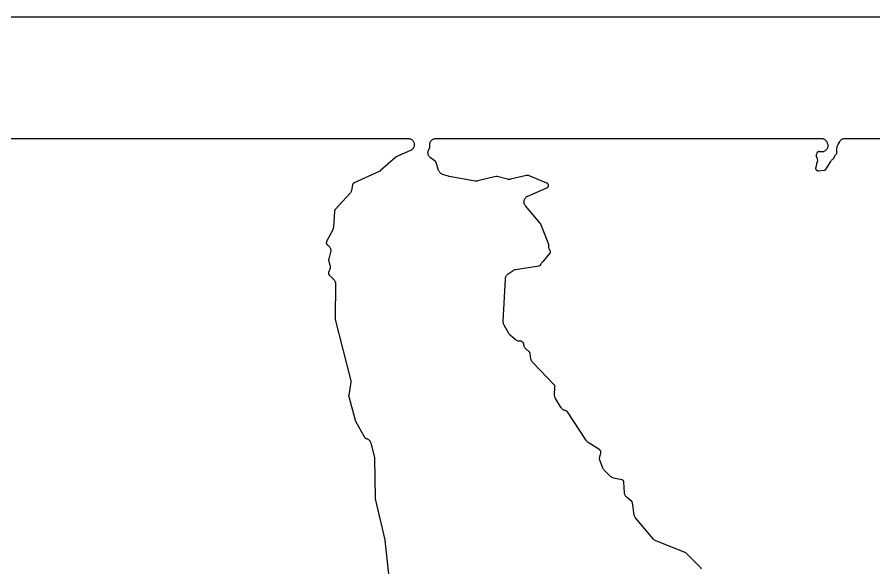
# Model space of a CAD drawing. Header units: metres. Extents: x 0 to 400, y 0 to 202.
# Drawn here: x 88 to 176.2, y 145.6 to 202.5 of the extents above; entities that cross this region are included whole.
import ezdxf

# ---------------------------------------------------------------- set-up
doc = ezdxf.new("R2010")
doc.units = ezdxf.units.M

msp = doc.modelspace()

# ---------------------------------------------------------------- linework, layer by layer
for points in [[(399.985, 202.4526), (0.015, 202.4526), (-0.026, 202.4506), (-0.047, 202.4476), (-0.069, 202.4416), (-0.097, 202.4316), (-0.119, 202.4216), (-0.14, 202.4086), (-0.158, 202.3956), (-0.177, 202.3776), (-0.195, 202.3586), (-0.208, 202.3406), (-0.221, 202.3196), (-0.231, 202.2976), (-0.241, 202.2696), (-0.247, 202.2476), (-0.25, 202.2266), (-0.252, 202.1856), (-0.252, 0.0146)], [(12.9, 189.9486), (128.263, 189.9486), (128.326, 189.9456), (128.388, 189.9366), (128.45, 189.9216), (128.509, 189.8996), (128.566, 189.8736), (128.62, 189.8406), (128.671, 189.8036), (128.718, 189.7616), (128.761, 189.7156), (128.799, 189.6646), (128.832, 189.6106), (128.859, 189.5546), (128.881, 189.4946), (128.897, 189.4336), (128.907, 189.3716), (128.911, 189.3086), (128.909, 189.2456), (128.9, 189.1836), (128.886, 189.1216), (128.865, 189.0616), (128.839, 189.0046), (128.808, 188.9496), (128.771, 188.8986), (128.73, 188.8506), (128.684, 188.8076), (128.634, 188.7696), (128.58, 188.7356), (128.524, 188.7076), (127.096, 188.0796), (127.059, 188.0606), (127.033, 188.0436), (126.999, 188.0166), (125.437, 186.6366), (125.387, 186.5966), (125.333, 186.5616), (125.275, 186.5326), (122.704, 185.3676), (122.671, 185.3496), (122.648, 185.3356), (122.628, 185.3196), (122.611, 185.3046), (122.596, 185.2876), (122.582, 185.2676), (122.57, 185.2476), (122.561, 185.2276), (122.553, 185.2056), (122.543, 185.1656), (122.422, 184.5726), (122.408, 184.5156), (122.388, 184.4596), (122.364, 184.4066), (122.335, 184.3556), (122.301, 184.3076), (122.263, 184.2626), (120.774, 182.6476), (120.749, 182.6166), (120.735, 182.5976), (120.724, 182.5756), (120.714, 182.5536), (120.707, 182.5316), (120.702, 182.5086), (120.697, 182.4696), (120.57, 180.7806), (120.562, 180.7166), (120.548, 180.6546), (120.527, 180.5926), (120.501, 180.5346), (119.877, 179.3166), (119.86, 179.2786), (119.852, 179.2536), (119.847, 179.2336), (119.844, 179.2086), (119.843, 179.1836), (119.844, 179.1586), (119.848, 179.1336), (119.855, 179.1106), (119.864, 179.0866), (119.874, 179.0666), (119.888, 179.0436), (119.901, 179.0256), (119.917, 179.0096), (119.938, 178.9906), (119.962, 178.9746), (119.99, 178.9566), (120.045, 178.9206), (120.096, 178.8796), (120.142, 178.8326), (120.183, 178.7826), (120.219, 178.7276), (120.249, 178.6696), (120.273, 178.6086), (120.291, 178.5456), (120.303, 178.4816), (120.308, 178.4156), (120.306, 178.3506), (120.298, 178.2856), (120.283, 178.2216), (120.087, 177.5326), (120.077, 177.4956), (120.075, 177.4726), (120.074, 177.4466), (120.075, 177.4226), (120.08, 177.3966), (120.085, 177.3756), (120.088, 177.3676), (120.104, 177.3186), (120.118, 177.2606), (120.126, 177.2016), (120.128, 177.1706), (120.131, 177.1386), (120.137, 177.1126), (120.145, 177.0886), (120.16, 177.0516), (120.187, 176.9996), (120.212, 176.9416), (120.232, 176.8806), (120.246, 176.8186), (120.253, 176.7556), (120.255, 176.6926), (120.25, 176.6286), (120.239, 176.5666), (120.222, 176.5056), (120.199, 176.4456), (120.17, 176.3896), (120.155, 176.3636), (120.144, 176.3376), (120.131, 176.2996), (120.084, 176.1356), (120.075, 176.0956), (120.071, 176.0696), (120.071, 176.0456), (120.072, 176.0226), (120.075, 176.0016), (120.083, 175.9726), (120.091, 175.9516), (120.1, 175.9316), (120.115, 175.9076), (120.126, 175.8916), (120.153, 175.8636), (120.476, 175.5386), (120.506, 175.5116), (120.523, 175.4986), (120.571, 175.4596), (120.614, 175.4166), (120.654, 175.3696), (120.689, 175.3196), (120.718, 175.2656), (120.743, 175.2096), (120.762, 175.1516), (120.776, 175.0916), (120.784, 175.0306), (120.786, 174.9696), (120.742, 171.3856), (120.744, 171.3466), (120.746, 171.3256), (120.754, 171.2916), (122.352, 165.0956), (122.366, 165.0296), (122.372, 164.9626), (122.372, 164.8956), (122.364, 164.8286), (122.148, 163.5106), (122.143, 163.4686), (122.143, 163.4446), (122.146, 163.4146), (122.155, 163.3706), (122.808, 160.9196), (122.818, 160.8876), (122.827, 160.8666), (122.844, 160.8346), (123.792, 159.1696), (123.813, 159.1366), (123.827, 159.1186), (123.847, 159.0986), (123.866, 159.0816), (123.884, 159.0686), (123.902, 159.0586), (123.927, 159.0476), (123.978, 159.0306), (123.985, 159.0286), (124.001, 159.0246), (124.061, 159.0006), (124.118, 158.9706), (124.173, 158.9356), (124.223, 158.8956), (124.269, 158.8496), (124.311, 158.8006), (124.347, 158.7466), (124.378, 158.6896), (124.403, 158.6306), (124.422, 158.5686), (124.797, 157.0746), (124.811, 157.0006), (124.816, 156.9256), (124.874, 152.9216), (124.877, 152.8756), (124.885, 152.8296), (125.868, 148.6076), (125.881, 148.5286), (126.242, 145.0826)], [(158.481, 145.5956), (158.474, 145.6196), (158.465, 145.6436), (158.454, 145.6686), (158.443, 145.6856), (158.43, 145.7036), (158.402, 145.7346), (156.919, 147.2266), (156.89, 147.2526), (156.87, 147.2676), (156.845, 147.2816), (156.807, 147.2996), (153.781, 148.4986), (153.723, 148.5246), (153.667, 148.5566), (153.615, 148.5946), (153.567, 148.6376), (153.523, 148.6846), (151.703, 150.8586), (151.667, 150.9056), (151.636, 150.9566), (151.609, 151.0096), (151.587, 151.0646), (151.57, 151.1216), (151.559, 151.1796), (151.379, 152.3926), (151.371, 152.4326), (151.365, 152.4536), (151.357, 152.4736), (151.347, 152.4946), (151.334, 152.5146), (151.318, 152.5346), (151.304, 152.5496), (151.276, 152.5756), (150.798, 152.9616), (150.748, 153.0066), (150.703, 153.0566), (150.663, 153.1116), (150.63, 153.1696), (150.602, 153.2306), (150.581, 153.2946), (150.567, 153.3606), (150.559, 153.4276), (150.495, 154.5236), (150.491, 154.5636), (150.486, 154.5856), (150.478, 154.6116), (150.468, 154.6356), (150.456, 154.6566), (150.442, 154.6766), (150.426, 154.6956), (150.408, 154.7136), (150.388, 154.7286), (150.369, 154.7416), (150.347, 154.7526), (150.322, 154.7616), (150.282, 154.7726), (149.44, 154.9616), (149.384, 154.9766), (149.328, 154.9976), (149.275, 155.0226), (149.225, 155.0526), (149.177, 155.0876), (149.133, 155.1266), (148.479, 155.7556), (148.431, 155.8066), (148.389, 155.8626), (148.354, 155.9226), (148.325, 155.9866), (148.039, 156.7176), (148.018, 156.7796), (148.003, 156.8436), (147.996, 156.9086), (147.994, 156.9736), (148, 157.0386), (148.012, 157.1036), (148.119, 157.5566), (148.127, 157.5966), (148.129, 157.6196), (148.129, 157.6436), (148.127, 157.6666), (148.123, 157.6886), (148.116, 157.7106), (148.108, 157.7306), (148.095, 157.7556), (148.083, 157.7756), (148.07, 157.7916), (148.053, 157.8096), (148.034, 157.8266), (148.002, 157.8496), (146.816, 158.6216), (146.762, 158.6606), (146.713, 158.7056), (146.668, 158.7556), (146.628, 158.8096), (144.682, 161.7756), (144.661, 161.8046), (144.645, 161.8226), (144.627, 161.8396), (144.61, 161.8526), (144.588, 161.8666), (144.567, 161.8776), (144.547, 161.8856), (144.524, 161.8926), (144.478, 161.9016), (144.413, 161.9176), (144.35, 161.9396), (144.289, 161.9686), (144.232, 162.0036), (144.179, 162.0446), (144.131, 162.0906), (144.087, 162.1416), (144.049, 162.1966), (143.459, 163.1496), (143.428, 163.2056), (143.403, 163.2646), (143.383, 163.3266), (143.37, 163.3896), (143.363, 163.4536), (143.363, 163.5176), (143.398, 164.3616), (143.397, 164.4066), (143.395, 164.4316), (143.39, 164.4526), (143.382, 164.4786), (143.373, 164.5006), (143.36, 164.5226), (143.345, 164.5436), (143.318, 164.5746), (141.097, 166.8956), (141.053, 166.9456), (141.015, 167.0006), (140.983, 167.0586), (140.957, 167.1196), (140.937, 167.1826), (140.924, 167.2476), (140.844, 167.7856), (140.835, 167.8256), (140.828, 167.8516), (140.817, 167.8766), (140.807, 167.8956), (140.792, 167.9166), (140.774, 167.9376), (140.746, 167.9646), (140.404, 168.2626), (140.359, 168.3056), (140.319, 168.3516), (140.283, 168.4016), (140.253, 168.4556), (140.227, 168.5116), (140.207, 168.5696), (140.193, 168.6296), (140.184, 168.6906), (140.181, 168.7516), (140.181, 168.7636), (140.179, 168.7866), (140.174, 168.8126), (140.167, 168.8366), (140.158, 168.8566), (140.145, 168.8816), (140.132, 168.9006), (140.114, 168.9226), (140.097, 168.9396), (140.066, 168.9646), (139.996, 169.0156), (139.96, 169.0396), (139.937, 169.0516), (139.917, 169.0596), (139.89, 169.0676), (139.868, 169.0716), (139.845, 169.0736), (139.818, 169.0726), (139.796, 169.0706), (139.729, 169.0666), (139.662, 169.0696), (139.595, 169.0796), (139.531, 169.0966), (139.468, 169.1196), (139.408, 169.1486), (139.351, 169.1846), (139.298, 169.2266), (138.783, 169.6756), (138.743, 169.7136), (138.706, 169.7556), (138.672, 169.8006), (138.643, 169.8476), (138.154, 170.7246), (138.127, 170.7786), (138.105, 170.8346), (138.089, 170.8926), (138.078, 170.9526), (138.073, 171.0126), (138.073, 171.0726), (138.29, 175.4986), (138.297, 175.5646), (138.31, 175.6306), (138.33, 175.6946), (138.357, 175.7566), (138.39, 175.8146), (138.429, 175.8696), (138.474, 175.9196), (138.523, 175.9656), (138.577, 176.0056), (139.084, 176.3446), (139.143, 176.3796), (139.207, 176.4086), (139.272, 176.4306), (139.34, 176.4456), (141.744, 176.8356), (141.788, 176.8446), (141.809, 176.8516), (141.832, 176.8616), (141.854, 176.8746), (141.875, 176.8886), (141.895, 176.9056), (141.91, 176.9226), (141.926, 176.9436), (141.941, 176.9676), (141.95, 176.9846), (141.974, 177.0446), (142.005, 177.1026), (142.041, 177.1566), (142.083, 177.2076), (142.13, 177.2536), (142.18, 177.2946), (142.205, 177.3116), (142.221, 177.3266), (142.248, 177.3556), (142.869, 178.0916), (142.893, 178.1236), (142.908, 178.1476), (142.92, 178.1716), (142.927, 178.1916), (142.933, 178.2136), (142.937, 178.2406), (142.938, 178.2696), (142.937, 178.2906), (142.933, 178.3146), (142.927, 178.3396), (142.919, 178.3626), (142.907, 178.3866), (142.889, 178.4156), (142.865, 178.4506), (142.835, 178.5026), (142.811, 178.5576), (142.792, 178.6136), (142.778, 178.6716), (142.769, 178.7306), (142.766, 178.7906), (142.768, 178.8506), (142.773, 178.9046), (142.772, 178.9256), (142.769, 178.9506), (142.764, 178.9746), (142.75, 179.0146), (141.929, 181.1176), (141.909, 181.1606), (141.896, 181.1836), (141.87, 181.2176), (140.361, 183.0066), (140.322, 183.0576), (140.289, 183.1116), (140.261, 183.1686), (140.239, 183.2276), (140.222, 183.2886), (140.212, 183.3516), (140.208, 183.4146), (140.21, 183.4786), (140.219, 183.5406), (140.233, 183.6026), (140.253, 183.6626), (140.28, 183.7206), (140.311, 183.7756), (140.348, 183.8276), (140.39, 183.8746), (140.436, 183.9186), (140.487, 183.9566), (140.54, 183.9906), (140.597, 184.0186), (142.569, 184.8776), (142.605, 184.8956), (142.628, 184.9096), (142.648, 184.9246), (142.664, 184.9396), (142.679, 184.9566), (142.693, 184.9766), (142.707, 185.0016), (142.717, 185.0216), (142.724, 185.0436), (142.73, 185.0706), (142.734, 185.0936), (142.734, 185.1156), (142.733, 185.1406), (142.728, 185.1686), (142.722, 185.1906), (142.713, 185.2146), (142.702, 185.2376), (142.692, 185.2546), (142.675, 185.2766), (142.658, 185.2956), (142.641, 185.3106), (142.621, 185.3246), (142.598, 185.3386), (142.563, 185.3546), (140.659, 186.1226), (140.618, 186.1366), (140.591, 186.1436), (140.566, 186.1466), (140.543, 186.1466), (140.518, 186.1446), (140.474, 186.1366), (138.833, 185.7446), (138.771, 185.7326), (138.708, 185.7276), (138.644, 185.7276), (138.582, 185.7346), (138.52, 185.7476), (137.445, 186.0256), (137.403, 186.0336), (137.38, 186.0366), (137.356, 186.0366), (137.332, 186.0346), (137.293, 186.0266), (135.444, 185.5676), (135.377, 185.5546), (135.309, 185.5486), (135.241, 185.5506), (135.174, 185.5586), (132.5, 186.0366), (132.414, 186.0586), (131.828, 186.2486), (131.771, 186.2696), (131.717, 186.2966), (131.665, 186.3276), (131.617, 186.3636), (131.572, 186.4046), (131.531, 186.4496), (131.494, 186.4976), (131.462, 186.5496), (131.435, 186.6036), (131.413, 186.6606), (131.146, 187.4616), (131.132, 187.4996), (131.121, 187.5226), (131.107, 187.5426), (131.093, 187.5606), (131.076, 187.5786), (131.044, 187.6056), (130.571, 187.9666), (130.523, 188.0076), (130.478, 188.0526), (130.439, 188.1016), (130.404, 188.1546), (130.375, 188.2106), (130.352, 188.2696), (130.334, 188.3306), (130.322, 188.3926), (130.317, 188.4556), (130.317, 188.5186), (130.324, 188.5816), (130.337, 188.6436), (130.355, 188.7046), (130.38, 188.7626), (130.41, 188.8176), (130.446, 188.8706), (130.457, 188.8866), (130.469, 188.9046), (130.478, 188.9246), (130.488, 188.9516), (130.494, 188.9756), (130.498, 188.9986), (130.5, 189.0376), (130.503, 189.3076), (130.507, 189.3706), (130.517, 189.4326), (130.533, 189.4936), (130.554, 189.5536), (130.582, 189.6106), (130.615, 189.6646), (130.653, 189.7146), (130.695, 189.7616), (130.742, 189.8036), (130.793, 189.8406), (130.847, 189.8726), (130.905, 189.8996), (130.964, 189.9206), (131.025, 189.9366), (131.088, 189.9456), (131.151, 189.9486), (170.818, 189.9486), (170.88, 189.9456), (170.942, 189.9366), (171.003, 189.9216), (171.062, 189.9006), (171.119, 189.8746), (171.172, 189.8426), (171.223, 189.8066), (171.27, 189.7646), (171.313, 189.7196), (171.351, 189.6696), (171.384, 189.6166), (171.411, 189.5606), (171.434, 189.5026), (171.445, 189.4686), (171.449, 189.4596), (171.471, 189.3996), (171.487, 189.3376), (171.497, 189.2746), (171.501, 189.2106), (171.498, 189.1466), (171.489, 189.0826), (171.474, 189.0206), (171.453, 188.9596), (171.426, 188.9016), (171.393, 188.8466), (171.355, 188.7956), (171.312, 188.7476), (171.265, 188.7046), (171.213, 188.6666), (171.159, 188.6336), (171.101, 188.6056), (171.04, 188.5846), (170.978, 188.5686), (170.914, 188.5596), (170.85, 188.5566), (170.786, 188.5596), (170.723, 188.5696), (170.661, 188.5856), (170.659, 188.5866), (170.638, 188.5906), (170.618, 188.5926), (170.592, 188.5926), (170.567, 188.5906), (170.541, 188.5856), (170.517, 188.5786), (170.498, 188.5706), (170.474, 188.5576), (170.456, 188.5456), (170.436, 188.5296), (170.416, 188.5106), (170.402, 188.4936), (170.388, 188.4736), (170.376, 188.4516), (170.36, 188.4136), (170.309, 188.2776), (170.298, 188.2406), (170.292, 188.2146), (170.289, 188.1886), (170.289, 188.1656), (170.29, 188.1456), (170.295, 188.1206), (170.303, 188.0926), (170.311, 188.0706), (170.318, 188.0556), (170.322, 188.0496), (170.354, 187.9966), (170.38, 187.9406), (170.401, 187.8826), (170.416, 187.8236), (170.425, 187.7626), (170.429, 187.7016), (170.427, 187.6396), (170.419, 187.5786), (170.405, 187.5186), (170.385, 187.4606), (170.361, 187.4036), (170.357, 187.3966), (170.347, 187.3706), (170.336, 187.3306), (170.252, 186.9516), (170.245, 186.9096), (170.243, 186.8836), (170.244, 186.8616), (170.247, 186.8326), (170.252, 186.8096), (170.259, 186.7886), (170.269, 186.7666), (170.282, 186.7446), (170.297, 186.7236), (170.314, 186.7046), (170.332, 186.6866), (170.35, 186.6726), (170.371, 186.6596), (170.392, 186.6486), (170.416, 186.6396), (170.439, 186.6336), (170.463, 186.6296), (170.489, 186.6276), (170.526, 186.6286), (171.117, 186.6736), (171.157, 186.6786), (171.175, 186.6826), (171.199, 186.6906), (171.224, 186.7006), (171.241, 186.7106), (171.262, 186.7246), (171.282, 186.7406), (171.296, 186.7546), (171.311, 186.7726), (171.334, 186.8076), (171.801, 187.5716), (171.816, 187.5986), (171.849, 187.6526), (171.887, 187.7026), (171.93, 187.7486), (171.976, 187.7906), (172.018, 187.8236), (172.038, 187.8436), (172.058, 187.8676), (172.081, 187.9006), (172.26, 188.1966), (172.295, 188.2476), (172.334, 188.2956), (172.368, 188.3296), (172.378, 188.3396), (172.387, 188.3506), (172.403, 188.3746), (172.417, 188.3966), (172.426, 188.4166), (172.433, 188.4386), (172.44, 188.4656), (172.444, 188.4906), (172.445, 188.5276), (172.441, 188.9326), (172.444, 188.9966), (172.453, 189.0606), (172.468, 189.1226), (172.489, 189.1836), (172.516, 189.2416), (172.549, 189.2976), (172.572, 189.3276), (172.589, 189.3546), (172.609, 189.3916), (172.7, 189.5816), (172.731, 189.6396), (172.769, 189.6936), (172.812, 189.7446), (172.859, 189.7896), (172.911, 189.8306), (172.967, 189.8656), (173.027, 189.8956), (173.089, 189.9186), (173.153, 189.9356), (173.218, 189.9456), (173.284, 189.9486), (270.365, 189.9486)]]:
    msp.add_lwpolyline(points)

doc.saveas('drawing.dxf')
